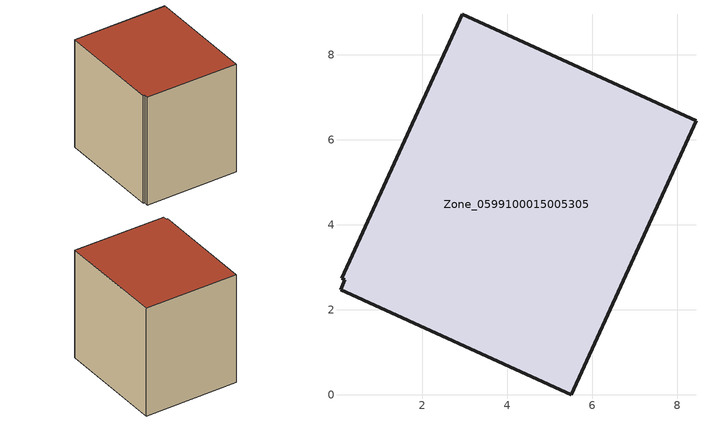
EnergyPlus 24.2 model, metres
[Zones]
Zone_0599100015005305
 floor ground (C_G): 0.07,2.48 0.18,2.7 0.1,2.74 2.94,8.96 8.44,6.45 5.5,0 z0.79
 wall outside (C_F): 5.5,0 8.44,6.45 2.94,8.96 0.1,2.74 0.18,2.7 0.07,2.48 5.5,0 z0.79:7.98
 roof outside (C_R): 0.18,2.7 0.07,2.48 5.5,0 8.44,6.45 2.94,8.96 0.1,2.74 z7.98
[BUILDING]
Pand.0599100015005305: North Axis=0; Terrain=City; Loads Convergence Tolerance Value=0.04; Temperature Convergence Tolerance Value=0.4; Solar Distribution=FullExterior; Maximum Number of Warmup Days=25; Minimum Number of Warmup Days=1
[Site:Location]
Rotterdam.The.Hague.AP_ZH_NLD Design_Conditions: Latitude=51.96; Longitude=4.45; Time Zone=1; Elevation=-4.5
[SITE:GROUNDTEMPERATURE:BUILDINGSURFACE]
18, 18, 18, 18, 18, 18, 18, 18, 18, 18, 18, 18
[MATERIAL] Thermal Absorptance=0.9; Solar Absorptance=0.7; Visible Absorptance=0.7
Name | Roughness | Thickness | Conductivity | Density | Specific Heat
G.TI.1965-1974 | MediumSmooth | 0.15 | 0.882353 | 540 | 1210
F.TI.1965-1974 | Rough | 0.3 | 0.697674 | 1920 | 840
R.TI.1965-1974 | MediumRough | 0.2 | 0.232558 | 1500 | 1000
[CONSTRUCTION]
C_G: G.TI.1965-1974
C_F: F.TI.1965-1974
C_R: R.TI.1965-1974
[ZONE]
Zone_0599100015005305: Type=1; Multiplier=1; Ceiling Height=Autocalculate; Volume=Autocalculate; Floor Area=autocalculate; Part of Total Floor Area=Yes
[ZONEINFILTRATION:DESIGNFLOWRATE]
Infil_Zone_0599100015005305: Zone or ZoneList or Space or SpaceList=Zone_0599100015005305; Schedule=AlwaysOn; Design Flow Rate Calculation Method=Flow/Area; Flow Rate per Floor Area=0.003; Constant Term Coefficient=1; Temperature Term Coefficient=0; Velocity Term Coefficient=0; Velocity Squared Term Coefficient=0
[HVACTEMPLATE:ZONE:IDEALLOADSAIRSYSTEM]
Zone_0599100015005305: Maximum Heating Supply Air Temperature=50; Minimum Cooling Supply Air Temperature=13; Maximum Heating Supply Air Humidity Ratio=0.0156; Minimum Cooling Supply Air Humidity Ratio=0.0077; Heating Limit=NoLimit; Cooling Limit=NoLimit; Dehumidification Control Type=ConstantSensibleHeatRatio; Cooling Sensible Heat Ratio=0.7; Dehumidification Setpoint=60; Humidification Control Type=None; Humidification Setpoint=30; Outdoor Air Method=None; Outdoor Air Flow Rate per Person=0.00944; Outdoor Air Flow Rate per Zone Floor Area=0; Outdoor Air Flow Rate per Zone=0; Demand Controlled Ventilation Type=None; Outdoor Air Economizer Type=NoEconomizer; Heat Recovery Type=None; Sensible Heat Recovery Effectiveness=0.7; Latent Heat Recovery Effectiveness=0.65
[ZONECONTROL:THERMOSTAT]
ThermostatControl_Zone_0599100015005305: Zone or ZoneList=Zone_0599100015005305; Control Type Schedule=DualSetpointControlType; Control 1=Thermostat_Zone_0599100015005305; Temperature Difference Between Cutout And Setpoint=0
[THERMOSTATSETPOINT:DUALSETPOINT]
Thermostat_Zone_0599100015005305: Heating Setpoint Temperature Schedule=HeatingSetpoint_Zone_0599100015005305; Cooling Setpoint Temperature Schedule=CoolingSetpoint_Zone_0599100015005305
[SCHEDULE:COMPACT]
HeatingSetpoint_Zone_0599100015005305: Through: 12/31, For: AllDays, Until: 24:00, 21
CoolingSetpoint_Zone_0599100015005305: Through: 12/31, For: AllDays, Until: 24:00, 24
DualSetpointControlType: Through: 12/31, For: AllDays, Until: 24:00, 4
AlwaysOn: Through: 12/31, For: AllDays, Until: 24:00, 1
